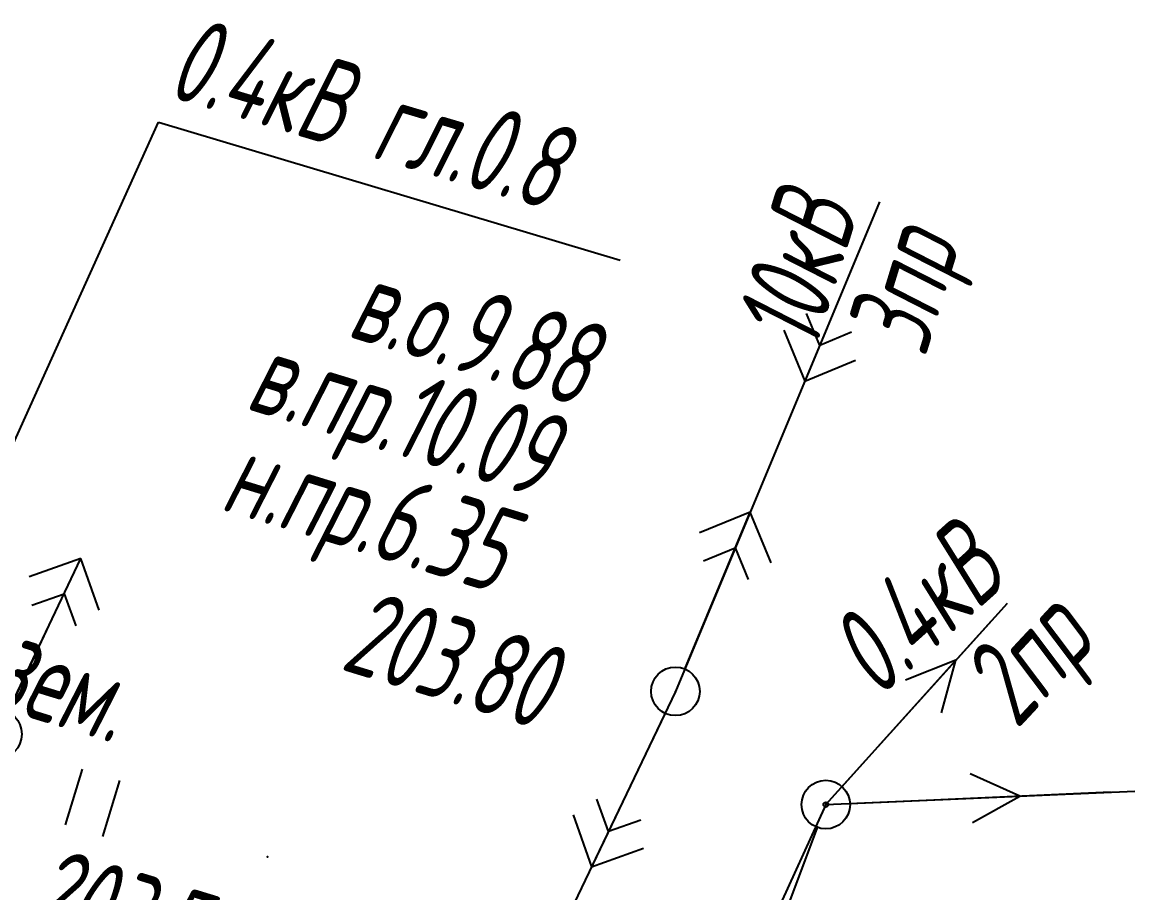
# Model space of a CAD drawing. Header units: millimetres. Extents: x -1799 to 6962, y -1020 to 4121.
# Drawn here: x 4486.57 to 4532.37, y 2977.85 to 3013.68 of the extents above; entities that cross this region are included whole.
import ezdxf

# ---------------------------------------------------------------- set-up
doc = ezdxf.new("R2010")
doc.units = ezdxf.units.MM
doc.linetypes.add('CONTI', pattern=[0])
for name, color, linetype in [('NAD_MDEFAULT', 7, 'CONTI'), ('PI_OTDEFAULT', 172, 'CONTI'), ('PI_TTDEFAULT', 5, 'CONTI'), ('PLN_O', 7, 'CONTI'), ('SIT_LDEFAULT', 7, 'CONTI'), ('USLZNDEFAULT', 7, 'CONTI'), ('ZAPSKDEFAULT', 7, 'CONTI')]:
    doc.layers.add(name, color=color, linetype=linetype)
doc.styles.add('eskd', font='spds.shx', dxfattribs={"width": 1.2, "oblique": 15})

# ---------------------------------------------------------------- blocks, each defined once
blk = doc.blocks.new('BL_2011')
at = {"color": 0}
for p, q in [((0, 0), (0, 2.4)), ((1.6, 0), (1.6, 2.4))]:
    blk.add_line(p, q, dxfattribs=at)
blk = doc.blocks.new('BL_26')
at = {"color": 0}
for radius in [1, 0.1]:
    blk.add_circle((0, 0), radius, dxfattribs=at)
blk = doc.blocks.new('BL_20')
at = {"color": 0}
blk.add_circle((0, 0), 1, dxfattribs=at)

msp = doc.modelspace()

# ---------------------------------------------------------------- linework, layer by layer
at = {"layer": 'PI_TTDEFAULT', "color": 5}
for p in [(4513.462, 2986.139, 203.796), (4519.652, 2981.479, 203.038), (4496.672, 2979.329, 203.518)]:
    msp.add_point(p, dxfattribs=at)
at = {"layer": 'PLN_O'}
for p, q in [((4466.612, 2952.999), (4492.177, 3009.567)), ((4492.177, 3009.567), (4511.192, 3003.889))]:
    msp.add_line(p, q, dxfattribs=at)
at = {"layer": 'SIT_LDEFAULT', "color": 7}
for p, q in [((4521.862, 3006.289), (4513.462, 2986.139)), ((4521.482, 3005.369), (4518.782, 2998.909)), ((4519.402, 3000.379), (4518.862, 3001.689)), ((4517.922, 3000.999), (4518.782, 2998.909)), ((4520.712, 3000.919), (4519.402, 3000.379)), ((4518.782, 2998.909), (4520.872, 2999.769)), ((4513.842, 2987.059), (4516.542, 2993.519)), ((4516.542, 2993.519), (4514.452, 2992.659)), ((4517.402, 2991.429), (4516.542, 2993.519)), ((4514.612, 2991.509), (4515.922, 2992.049)), ((4515.922, 2992.049), (4516.462, 2990.739)), ((4485.982, 2985.279), (4488.982, 2991.609)), ((4488.982, 2991.609), (4486.852, 2990.849)), ((4489.742, 2989.479), (4488.982, 2991.609)), ((4486.962, 2989.689), (4488.292, 2990.159)), ((4488.292, 2990.159), (4488.772, 2988.829)), ((4519.652, 2981.479), (4527.132, 2989.769)), ((4485.552, 2984.379), (4487.582, 2988.659)), ((4526.462, 2989.029), (4521.772, 2983.829)), ((4487.152, 2987.759), (4484.152, 2981.429)), ((4520.322, 2982.219), (4525.012, 2987.419)), ((4525.012, 2987.419), (4522.932, 2986.599)), ((4524.412, 2985.259), (4525.012, 2987.419)), ((4513.462, 2986.139), (4493.382, 2944.199)), ((4513.032, 2985.239), (4510.012, 2978.919)), ((4527.642, 2981.829), (4525.602, 2982.739)), ((4519.652, 2981.479), (4532.372, 2982.029)), ((4520.652, 2981.519), (4527.642, 2981.829)), ((4531.372, 2981.989), (4524.382, 2981.679)), ((4525.692, 2980.739), (4527.642, 2981.829)), ((4519.652, 2981.479), (4500.388, 2939.337)), ((4510.702, 2980.369), (4510.232, 2981.699)), ((4509.252, 2981.059), (4510.012, 2978.919)), ((4512.032, 2980.839), (4510.702, 2980.369)), ((4519.302, 2980.539), (4516.842, 2973.989)), ((4510.012, 2978.919), (4512.142, 2979.679))]:
    msp.add_line(p, q, dxfattribs=at)

# ---------------------------------------------------------------- block references
at = {"layer": 'USLZNDEFAULT', "color": 7, "rotation": 342.9999999999999}
for name, p in [('BL_20', (4513.462, 2986.139)), ('BL_26', (4485.552, 2984.379)), ('BL_26', (4519.652, 2981.479))]:
    msp.add_blockref(name, p, dxfattribs=at)
at = {"layer": 'ZAPSKDEFAULT', "color": 7, "rotation": 342.9999999999999}
msp.add_blockref('BL_2011', (4488.352, 2980.639), dxfattribs=at)

# ---------------------------------------------------------------- texts
at = {"layer": 'NAD_MDEFAULT', "color": 7, "style": 'eskd', "oblique": 10, "width": 0.8}
for s, rotation, p in [('10кВ', 72.9058, (4519.217, 3000.095)), ('3пр', 72.9058, (4523.743, 2999.825)), ('в.о.9.88', 343, (4499.863, 3000.775)), ('в.пр.10.09', 343, (4495.678, 2997.801)), ('н.пр.6.35', 343, (4494.648, 2993.65)), ('0.4кВ', 42, (4521.804, 2985.799)), ('каб.в зем.', 343, (4477.183, 2988.019)), ('2пр', 47, (4527.516, 2984.538))]:
    msp.add_text(s, height=3.5, rotation=rotation, dxfattribs=at).set_placement(p)
at = {"layer": 'PI_OTDEFAULT', "color": 172, "style": 'eskd', "oblique": 10, "width": 0.8}
for s, p in [('203.80', (4499.602, 2987.067)), ('203.52', (4486.667, 2976.474))]:
    msp.add_text(s, height=3.5, rotation=343, dxfattribs=at).set_placement(p)
at = {"layer": 'PLN_O', "style": 'eskd', "oblique": 10, "width": 0.8}
msp.add_text('0.4кВ гл.0.8', height=3.5, rotation=343.3738, dxfattribs=at).set_placement((4492.433, 3010.653))

doc.saveas('drawing.dxf')
